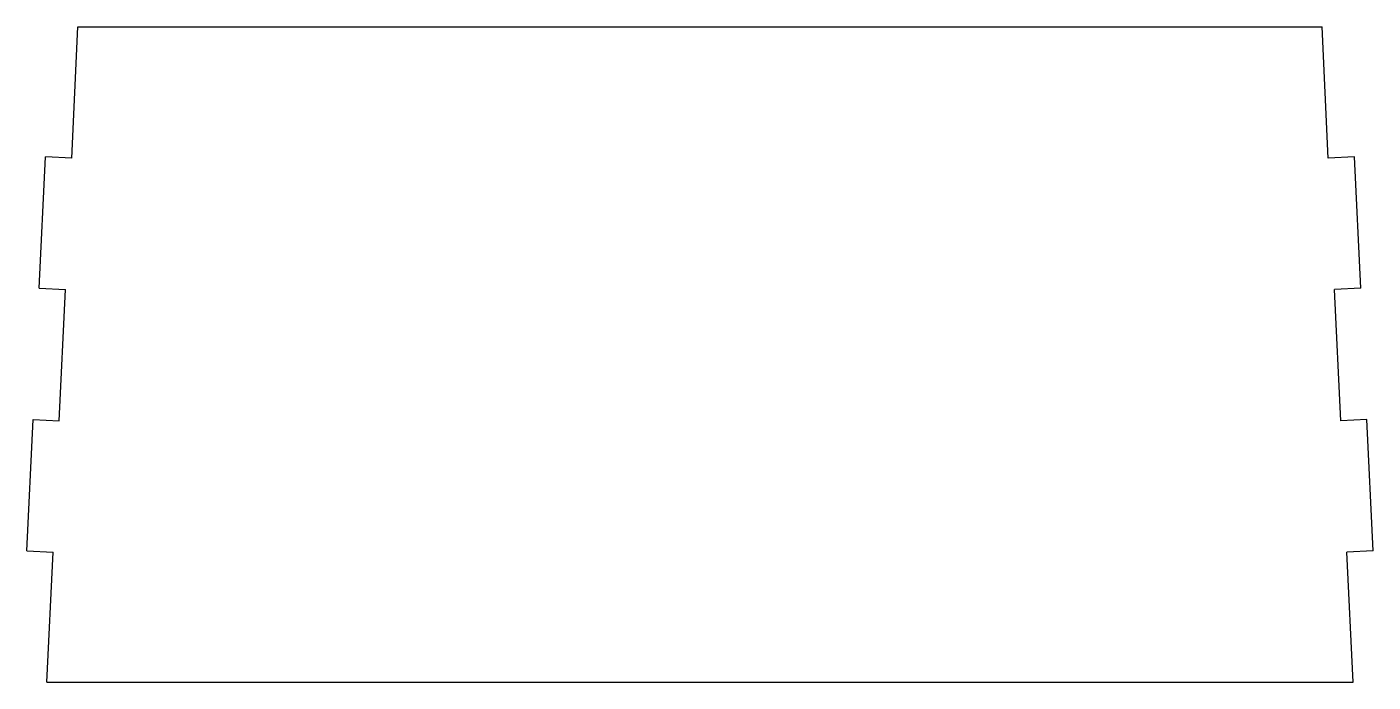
# Model space of a CAD drawing. Header units: inches. Extents: x -80.8 to -60.3, y 26.6 to 36.6.
import ezdxf

# ---------------------------------------------------------------- set-up
doc = ezdxf.new("R2010")
doc.units = ezdxf.units.IN
doc.header["$MEASUREMENT"] = 0

msp = doc.modelspace()

# ---------------------------------------------------------------- linework, layer by layer
at = {"color": 7, "linetype": 'Continuous', "lineweight": 25}
for p, q in [((-80.163, 34.58), (-80.068, 36.584)), ((-80.068, 36.584), (-61.096, 36.584)), ((-61.001, 34.58), (-61.096, 36.584)), ((-80.657, 32.595), (-80.562, 34.599)), ((-80.163, 34.58), (-80.562, 34.599)), ((-60.602, 34.599), (-61.001, 34.58)), ((-60.507, 32.595), (-60.602, 34.599)), ((-80.657, 32.595), (-80.257, 32.576)), ((-80.352, 30.573), (-80.257, 32.576)), ((-60.507, 32.595), (-60.907, 32.576)), ((-60.812, 30.573), (-60.907, 32.576)), ((-80.846, 28.588), (-80.751, 30.592)), ((-80.751, 30.592), (-80.352, 30.573)), ((-60.413, 30.592), (-60.812, 30.573)), ((-60.318, 28.588), (-60.413, 30.592)), ((-80.846, 28.588), (-80.447, 28.569)), ((-80.54, 26.584), (-80.447, 28.569)), ((-60.318, 28.588), (-60.718, 28.569)), ((-60.624, 26.584), (-60.718, 28.569)), ((-80.54, 26.584), (-60.624, 26.584))]:
    msp.add_line(p, q, dxfattribs=at)

doc.saveas('drawing.dxf')
